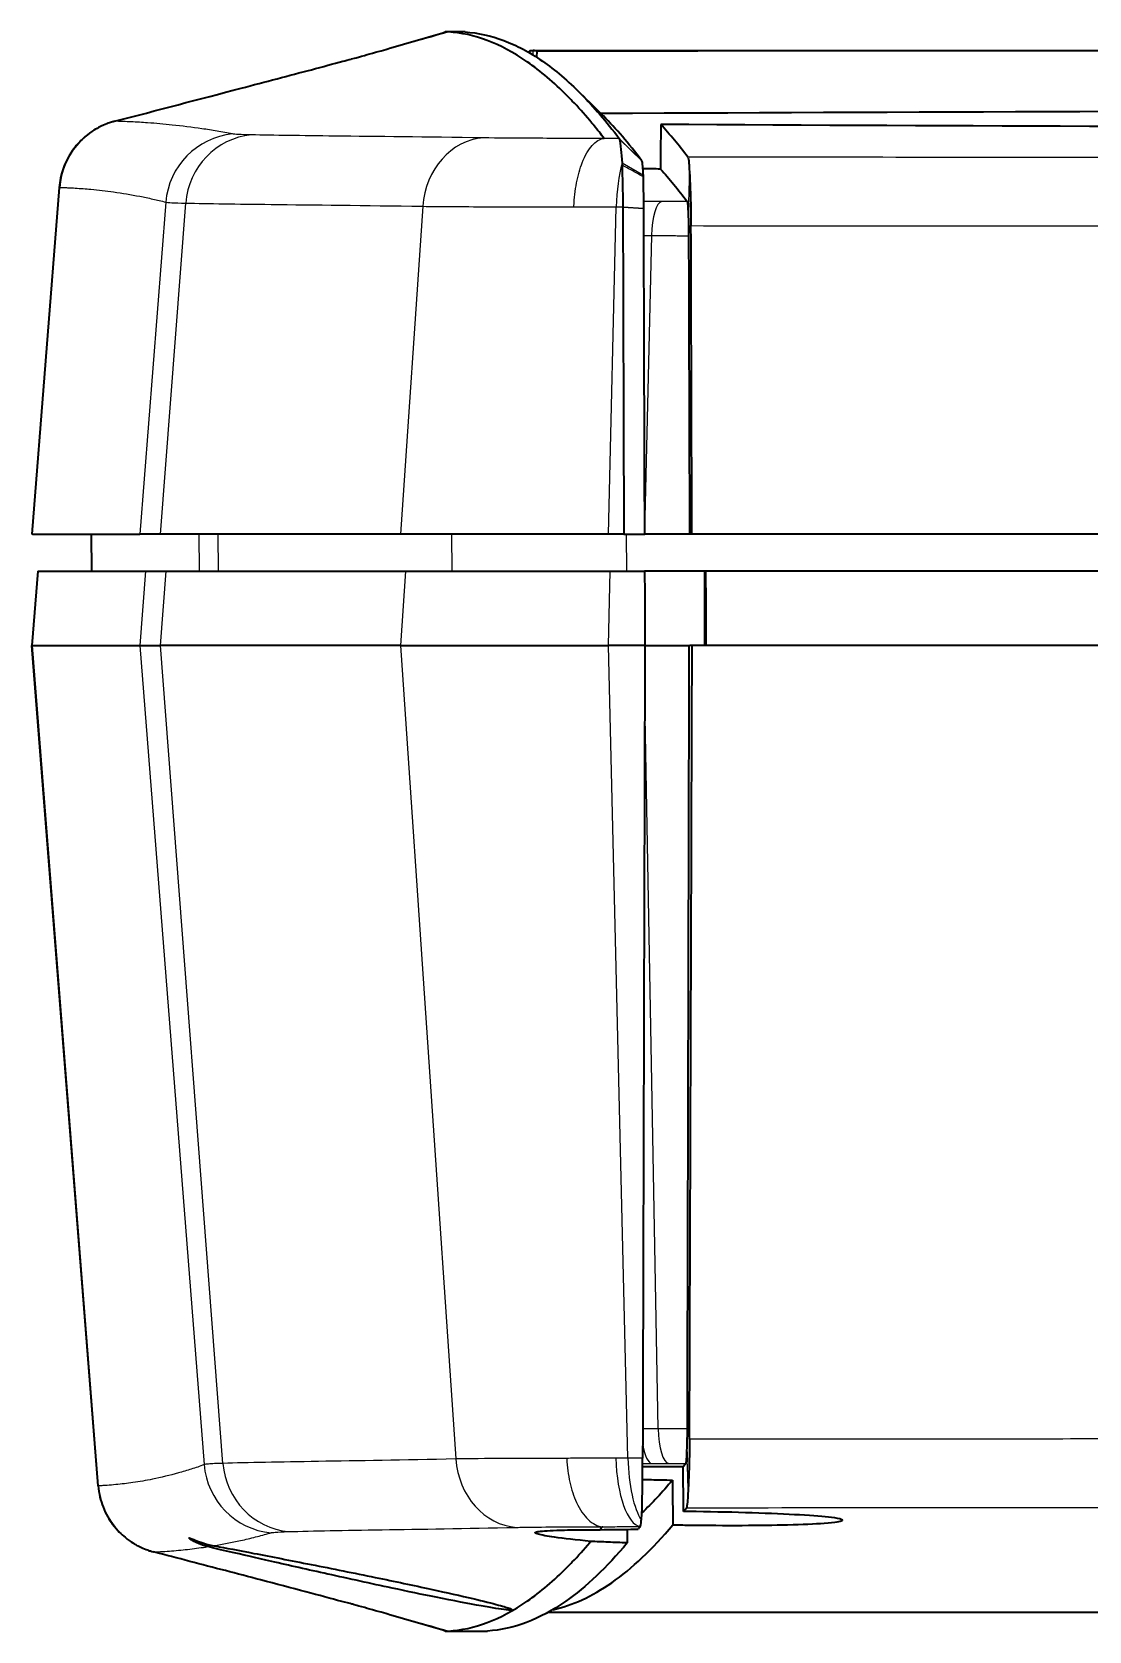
# Model space of a CAD drawing. Header units: millimetres. Extents: x 0 to 1594, y 0 to 281.
# Drawn here: x 509.91 to 524.12, y 82.74 to 104.24 of the extents above; entities that cross this region are included whole.
import ezdxf

# ---------------------------------------------------------------- set-up
doc = ezdxf.new("R2010")
doc.units = ezdxf.units.MM
doc.layers.add('Visible (ISO)', color=7, linetype='Continuous', lineweight=35)
doc.layers.add('Visible Narrow (ISO)', color=7, linetype='Continuous', lineweight=25)

msp = doc.modelspace()

# ---------------------------------------------------------------- linework, layer by layer
at = {"layer": 'Visible (ISO)'}
for p, q in [((515.5045, 104.2362), (515.4663, 104.2362)), ((515.733, 104.2362), (515.5045, 104.2362)), ((516.6057, 103.9862), (516.6503, 103.9862)), ((516.6503, 103.9862), (520.5589, 103.9862)), ((516.6996, 103.893), (516.7003, 103.9824)), ((520.5589, 103.9862), (542.2223, 103.9862)), ((510.2793, 102.1458), (509.9126, 97.4862)), ((509.9181, 97.4862), (509.9126, 97.4862)), ((509.9181, 97.4862), (511.3597, 97.4862)), ((510.7169, 96.9862), (510.7126, 97.4862)), ((511.6384, 97.4862), (511.3597, 97.4862)), ((514.865, 97.4862), (511.6384, 97.4862)), ((517.6594, 97.4862), (514.865, 97.4862)), ((517.8668, 97.4862), (517.6594, 97.4862)), ((517.8668, 97.4862), (518.148, 97.4862)), ((518.7494, 97.4862), (518.148, 97.4862)), ((518.7817, 97.4862), (518.7494, 97.4862)), ((543.9995, 97.4862), (518.7817, 97.4862)), ((509.9913, 96.9862), (509.9126, 95.9862)), ((509.9913, 96.9862), (509.9968, 96.9862)), ((509.9968, 96.9862), (511.4384, 96.9862)), ((511.4384, 96.9862), (511.7149, 96.9862)), ((511.7149, 96.9862), (514.933, 96.9862)), ((514.933, 96.9862), (517.6834, 96.9862)), ((517.6834, 96.9862), (518.1462, 96.9862)), ((518.9486, 96.9862), (518.1462, 96.9862)), ((518.9702, 96.9862), (518.9486, 96.9862)), ((525.7753, 96.9862), (518.9702, 96.9862)), ((509.9126, 95.9862), (509.9181, 95.9862)), ((510.8016, 84.6899), (509.9126, 95.9862)), ((509.9181, 95.9862), (511.3597, 95.9862)), ((511.3597, 95.9862), (511.6384, 95.9862)), ((514.865, 95.9862), (511.6384, 95.9862)), ((514.865, 95.9862), (517.6594, 95.9862)), ((518.1492, 95.9862), (517.6594, 95.9862)), ((518.1492, 95.9862), (518.7524, 95.9862)), ((518.7847, 95.9862), (518.7524, 95.9862)), ((527.3133, 95.9862), (518.7847, 95.9862)), ((545.934, 82.9862), (516.8472, 82.9862)), ((515.4663, 82.7362), (515.5045, 82.7362)), ((515.5045, 82.7362), (516.0345, 82.7362))]:
    msp.add_line(p, q, dxfattribs=at)
msp.add_ellipse((531.3906, 102.1565), major_axis=(-52.9808, 0), ratio=0.019201, start_param=4.4482851, end_param=4.9764928, dxfattribs=at)
for points in [[(514.7187, 104.0165), (514.9679, 104.0898), (515.2171, 104.163), (515.4663, 104.2362)], [(515.5045, 104.2362), (515.5047, 104.2362), (515.5048, 104.2362), (515.5049, 104.2362)], [(514.4529, 103.9414), (514.5035, 103.9556), (514.5542, 103.9698), (514.6049, 103.984)], [(514.6049, 103.984), (514.6503, 103.9967), (514.6872, 104.0073), (514.7187, 104.0165)], [(516.6057, 103.9862), (516.599, 103.9797), (516.5923, 103.972), (516.5855, 103.9631)], [(516.7003, 103.9824), (516.6836, 103.9839), (516.667, 103.9852), (516.6503, 103.9862)], [(516.7003, 103.9824), (517.9741, 103.9842), (519.2612, 103.9853), (520.5589, 103.9862)], [(517.2457, 103.4475), (517.348, 103.347), (517.4503, 103.2466), (517.5525, 103.1461)], [(518.7284, 102.5524), (518.6069, 102.7127), (518.4854, 102.8597), (518.3638, 102.9932)], [(517.8421, 102.472), (517.8427, 102.4644), (517.8432, 102.4567), (517.8437, 102.449)], [(518.3576, 102.3936), (518.2796, 102.3941), (518.2018, 102.3946), (518.124, 102.3951)], [(518.3576, 102.3936), (518.478, 102.2614), (518.5983, 102.1161), (518.7186, 101.9576)], [(518.7357, 101.935), (518.7342, 101.8834), (518.7326, 101.8318), (518.7311, 101.7802)], [(518.7105, 85.1689), (518.7121, 85.1161), (518.7137, 85.0633), (518.7153, 85.0105)], [(518.6979, 84.9876), (518.6865, 84.9728), (518.6751, 84.9581), (518.6638, 84.9435)], [(518.5202, 84.7654), (518.3833, 84.6014), (518.2463, 84.4546), (518.1093, 84.3247)], [(518.5202, 84.7654), (518.5219, 84.565), (518.5236, 84.3647), (518.5252, 84.1644)], [(518.1019, 84.228), (518.1053, 84.2633), (518.1086, 84.3087), (518.1117, 84.3635)], [(518.6693, 84.3429), (518.6823, 84.3597), (518.6953, 84.3765), (518.7083, 84.3936)], [(517.5484, 84.0981), (517.5587, 84.111), (517.569, 84.1241), (517.5793, 84.1373)], [(517.9131, 84.1033), (517.9125, 84.0424), (517.912, 83.9815), (517.9115, 83.9209)], [(518.0871, 84.1414), (518.0776, 84.1289), (518.068, 84.1165), (518.0585, 84.1042)], [(514.6049, 82.9884), (514.5542, 83.0026), (514.5035, 83.0168), (514.4529, 83.031)], [(514.7187, 82.9558), (514.6872, 82.9651), (514.6503, 82.9757), (514.6049, 82.9884)], [(515.4663, 82.7362), (515.2171, 82.8094), (514.9679, 82.8826), (514.7187, 82.9558)], [(515.5049, 82.7362), (515.5048, 82.7362), (515.5047, 82.7362), (515.5045, 82.7362)]]:
    msp.add_open_spline(points, degree=3, dxfattribs=at)
for points, knots in [([(517.6017, 102.8062), (517.5571, 102.864), (517.5123, 102.9198), (517.4481, 102.9981), (517.4285, 103.0217), (517.3301, 103.1387), (517.2524, 103.2263), (517.1518, 103.3316), (517.1292, 103.3547), (516.9265, 103.558), (516.7469, 103.7103), (516.2004, 104.0887), (515.8581, 104.2154), (515.5049, 104.2362)], [0.1156934, 0.1156934, 0.1156934, 0.1156934, 0.4719989, 0.4719989, 0.629162, 0.629162, 1.261938, 1.261938, 1.4447717, 1.4447717, 2.9147942, 2.9147942, 5.9313922, 5.9313922, 5.9313922, 5.9313922]), ([(515.733, 104.2362), (515.9061, 104.2257), (516.0792, 104.1878), (516.4254, 104.0573), (516.5985, 103.9647), (516.7715, 103.8447), (516.9443, 103.725), (517.117, 103.5779), (517.4609, 103.2309), (517.6321, 103.0313), (517.8033, 102.805)], [-5.6883066, -5.6883066, -5.6883066, -5.6883066, -4.2834664, -4.2834664, -2.8786262, -2.8786262, -2.8786262, -1.4762002, -1.4762002, -0.085629, -0.085629, -0.085629, -0.085629]), ([(511.0234, 103.0349), (511.5903, 103.1832), (512.1627, 103.333), (513.0473, 103.5656), (513.3743, 103.6518), (513.8188, 103.7698), (513.9626, 103.8082), (514.1274, 103.8524), (514.1645, 103.8624), (514.2016, 103.8724), (514.2033, 103.8729), (514.206, 103.8736), (514.207, 103.8739), (514.2753, 103.8923), (514.2702, 103.891), (514.3558, 103.9143), (514.4068, 103.9285), (514.4529, 103.9414)], [0, 0, 0, 0, 0.17585656, 0.17585656, 0.27791543, 0.27791543, 0.33088898, 0.33088898, 0.34709302, 0.34709302, 0.34785193, 0.34785193, 0.34833507, 0.34833507, 0.37925979, 0.37925979, 0.44112083, 0.44112083, 0.44112083, 0.44112083]), ([(511.0234, 103.0349), (511.0123, 103.032), (510.9992, 103.0284), (510.966, 103.0182), (510.946, 103.0117), (510.8916, 102.9909), (510.8577, 102.9774), (510.7567, 102.9237), (510.6886, 102.889), (510.5469, 102.7536), (510.5034, 102.7069), (510.3967, 102.555), (510.3301, 102.4308), (510.2886, 102.2296), (510.2826, 102.1883), (510.2793, 102.1458)], [-0.135199883, -0.135199883, -0.135199883, -0.135199883, -0.134049346, -0.134049346, -0.132898809, -0.132898809, -0.131748272, -0.131748272, -0.1305977349, -0.1305977349, -0.1301685611, -0.1301685611, -0.1295887879, -0.1295887879, -0.1294471979, -0.1294471979, -0.1294471979, -0.1294471979]), ([(518.1052, 102.5104), (517.934, 102.736), (517.7629, 102.935), (517.5786, 103.1203), (517.5656, 103.1333), (517.5525, 103.1461)], [0.085629, 0.085629, 0.085629, 0.085629, 1.4762002, 1.4762002, 1.5822803, 1.5822803, 1.5822803, 1.5822803]), ([(518.3638, 102.9932), (518.3628, 102.8932), (518.3617, 102.7934), (518.3597, 102.5937), (518.3587, 102.4937), (518.3576, 102.3936)], [-0.060067346, -0.060067346, -0.060067346, -0.060067346, -0.030039325, -0.030039325, 0, 0, 0, 0]), ([(544.4174, 102.9932), (542.2777, 102.9798), (540.0559, 102.9704), (535.5189, 102.9583), (533.2154, 102.9556), (526.605, 102.9568), (522.3502, 102.9682), (518.3638, 102.9932)], [-2.6921121, -2.6921121, -2.6921121, -2.6921121, -1.9989849, -1.9989849, -1.3070956, -1.3070956, -0.0156897, -0.0156897, -0.0156897, -0.0156897]), ([(517.8033, 102.805), (517.804, 102.804), (517.8048, 102.8025), (517.8063, 102.7987), (517.807, 102.7962), (517.8078, 102.7933)], [-0.085628992, -0.085628992, -0.085628992, -0.085628992, -0.079701646, -0.079701646, -0.073774299, -0.073774299, -0.073774299, -0.073774299]), ([(517.8078, 102.7933), (517.8137, 102.7718), (517.8205, 102.7239), (517.8324, 102.6036), (517.8374, 102.542), (517.8421, 102.472)], [-0.075238386, -0.075238386, -0.075238386, -0.075238386, -0.031515365, -0.031515365, -0.000126972, -0.000126972, -0.000126972, -0.000126972]), ([(517.8413, 102.4485), (517.8423, 102.4225), (517.8432, 102.3954), (517.8456, 102.3248), (517.8469, 102.2799), (517.8481, 102.2333), (517.8495, 102.177), (517.8507, 102.1183), (517.8525, 102.0014), (517.8531, 101.9431), (517.8535, 101.884)], [-0.069823221, -0.069823221, -0.069823221, -0.069823221, -0.058586767, -0.058586767, -0.041416822, -0.041416822, -0.041416822, -0.020708411, -0.020708411, -0.000954175, -0.000954175, -0.000954175, -0.000954175]), ([(518.1095, 102.5046), (518.1088, 102.5056), (518.1081, 102.5065), (518.1066, 102.5085), (518.1059, 102.5094), (518.1052, 102.5104)], [0.073774299, 0.073774299, 0.073774299, 0.073774299, 0.079701646, 0.079701646, 0.085628992, 0.085628992, 0.085628992, 0.085628992]), ([(518.1294, 102.3043), (518.1269, 102.3539), (518.1242, 102.3959), (518.1176, 102.4732), (518.1135, 102.4994), (518.1095, 102.5046)], [0.000126972, 0.000126972, 0.000126972, 0.000126972, 0.031515365, 0.031515365, 0.075238386, 0.075238386, 0.075238386, 0.075238386]), ([(518.7284, 102.5524), (518.733, 102.5464), (518.7373, 102.5202), (518.7437, 102.4437), (518.7461, 102.4044), (518.7482, 102.3571)], [0, 0, 0, 0, 0.036855551, 0.036855551, 0.061609464, 0.061609464, 0.061609464, 0.061609464]), ([(518.7482, 102.3571), (518.7487, 102.3504), (518.7492, 102.3436), (518.7551, 102.2554), (518.7596, 102.1539), (518.7647, 101.9751), (518.7661, 101.9094), (518.7682, 101.7731), (518.7688, 101.703), (518.769, 101.632)], [0.039646009, 0.039646009, 0.039646009, 0.039646009, 0.043144553, 0.043144553, 0.083840994, 0.083840994, 0.105415164, 0.105415164, 0.126843213, 0.126843213, 0.126843213, 0.126843213]), ([(518.1302, 102.2868), (518.1302, 102.2869), (518.1302, 102.287), (518.1302, 102.287), (518.1299, 102.2929), (518.1296, 102.2986), (518.1294, 102.3043)], [-0.0034935996, -0.0034935996, -0.0034935996, -0.0034935996, -0.0034592119, -0.0034592119, -0.0034592119, 0.0001267819, 0.0001267819, 0.0001267819, 0.0001267819]), ([(518.1345, 101.8654), (518.1343, 101.9102), (518.1341, 101.9544), (518.1335, 102.0426), (518.1331, 102.0867), (518.1326, 102.1284), (518.1322, 102.1631), (518.1317, 102.1961), (518.1309, 102.2478), (518.1306, 102.2676), (518.1302, 102.2864)], [0.000954175, 0.000954175, 0.000954175, 0.000954175, 0.020708411, 0.020708411, 0.041416822, 0.041416822, 0.041416822, 0.058586767, 0.058586767, 0.070008116, 0.070008116, 0.070008116, 0.070008116]), ([(518.7186, 101.9576), (518.7212, 101.9541), (518.7238, 101.9365), (518.728, 101.8757), (518.7298, 101.8339), (518.7311, 101.7814), (518.7311, 101.7808), (518.7311, 101.7802)], [0, 0, 0, 0, 0.021745792, 0.021745792, 0.042665061, 0.042665061, 0.042922918, 0.042922918, 0.042922918, 0.042922918]), ([(517.8535, 101.884), (517.8535, 101.8826), (517.8535, 101.8812), (517.8535, 101.8783), (517.8535, 101.8769), (517.8535, 101.8755)], [-0.00095417505, -0.00095417505, -0.00095417505, -0.00095417505, -0.00047708752, -0.00047708752, 0, 0, 0, 0]), ([(517.8535, 101.8755), (517.8545, 101.5335), (517.8556, 101.1915), (517.8578, 100.4586), (517.859, 100.0677), (517.8602, 99.6768), (517.8613, 99.3103), (517.8624, 98.9438), (517.8646, 98.2136), (517.8657, 97.8499), (517.8668, 97.4862)], [0.23232449, 0.23232449, 0.23232449, 0.23232449, 0.33514484, 0.33514484, 0.45263594, 0.45263594, 0.45263594, 0.56279167, 0.56279167, 0.67211988, 0.67211988, 0.67211988, 0.67211988]), ([(518.1345, 101.8588), (518.1345, 101.8599), (518.1345, 101.861), (518.1345, 101.8632), (518.1345, 101.8643), (518.1345, 101.8654)], [0, 0, 0, 0, 0.00047708752, 0.00047708752, 0.00095417505, 0.00095417505, 0.00095417505, 0.00095417505]), ([(518.148, 97.4862), (518.1469, 97.8444), (518.1458, 98.2025), (518.1435, 98.9272), (518.1424, 99.2937), (518.1413, 99.6602), (518.1401, 100.0511), (518.1389, 100.442), (518.1366, 101.1749), (518.1356, 101.5169), (518.1345, 101.8588)], [-0.67045117, -0.67045117, -0.67045117, -0.67045117, -0.56279167, -0.56279167, -0.45263594, -0.45263594, -0.45263594, -0.33514484, -0.33514484, -0.23232449, -0.23232449, -0.23232449, -0.23232449]), ([(518.7311, 101.7802), (518.7329, 101.7409), (518.7343, 101.6965), (518.7363, 101.6004), (518.7369, 101.5495), (518.737, 101.4974)], [0.043120776, 0.043120776, 0.043120776, 0.043120776, 0.058930793, 0.058930793, 0.074643107, 0.074643107, 0.074643107, 0.074643107]), ([(518.737, 101.4974), (518.7376, 101.3071), (518.7382, 101.1168), (518.7423, 99.7797), (518.7458, 98.6329), (518.7494, 97.4862)], [0.26440529, 0.26440529, 0.26440529, 0.26440529, 0.32169913, 0.32169913, 0.66690524, 0.66690524, 0.66690524, 0.66690524]), ([(518.7817, 97.4862), (518.7787, 98.4909), (518.7756, 99.4957), (518.7713, 100.8776), (518.7702, 101.2548), (518.769, 101.632)], [0, 0, 0, 0, 0.30245462, 0.30245462, 0.41599842, 0.41599842, 0.41599842, 0.41599842]), ([(518.1462, 96.9862), (518.1467, 96.8197), (518.1472, 96.6531), (518.1482, 96.3198), (518.1487, 96.153), (518.1492, 95.9862)], [0, 0, 0, 0, 0.05013125, 0.05013125, 0.10034545, 0.10034545, 0.10034545, 0.10034545]), ([(518.9733, 95.9862), (518.9728, 96.1527), (518.9722, 96.3195), (518.9712, 96.6534), (518.9707, 96.8199), (518.9702, 96.9862)], [0.00100506, 0.00100506, 0.00100506, 0.00100506, 0.05113157, 0.05113157, 0.10117532, 0.10117532, 0.10117532, 0.10117532]), ([(518.1492, 95.9862), (518.1475, 95.3486), (518.1458, 94.7108), (518.1391, 92.2601), (518.1341, 90.447), (518.1259, 87.4426), (518.1227, 86.2523), (518.1194, 85.0621)], [1.6469177, 1.6469177, 1.6469177, 1.6469177, 1.8386273, 1.8386273, 2.3835181, 2.3835181, 2.7416476, 2.7416476, 2.7416476, 2.7416476]), ([(518.7416, 95.9862), (518.7356, 93.4727), (518.7296, 90.959), (518.7212, 87.4493), (518.7188, 86.4529), (518.7164, 85.4566)], [0, 0, 0, 0, 0.755611, 0.755611, 1.0551185, 1.0551185, 1.0551185, 1.0551185]), ([(518.7492, 85.3141), (518.7534, 86.5714), (518.7576, 87.8286), (518.7694, 91.3858), (518.7771, 93.6861), (518.7847, 95.9862)], [0.3083428, 0.3083428, 0.3083428, 0.3083428, 0.6867872, 0.6867872, 1.3791764, 1.3791764, 1.3791764, 1.3791764]), ([(518.7164, 85.4566), (518.7163, 85.3952), (518.7155, 85.3353), (518.7132, 85.2397), (518.712, 85.2024), (518.7105, 85.1689)], [0, 0, 0, 0, 0.018464086, 0.018464086, 0.031865727, 0.031865727, 0.031865727, 0.031865727]), ([(518.7105, 85.1689), (518.7102, 85.1543), (518.7098, 85.1404), (518.708, 85.0852), (518.7063, 85.0518), (518.7024, 85.0043), (518.7002, 84.9906), (518.6979, 84.9876)], [0.031813354, 0.031813354, 0.031813354, 0.031813354, 0.037639194, 0.037639194, 0.056318286, 0.056318286, 0.075195165, 0.075195165, 0.075195165, 0.075195165]), ([(518.7492, 85.3141), (518.7488, 85.1911), (518.7472, 85.0716), (518.7416, 84.847), (518.7376, 84.7453), (518.7313, 84.6349), (518.7297, 84.6109), (518.7281, 84.5886)], [0, 0, 0, 0, 0.037039611, 0.037039611, 0.07549989, 0.07549989, 0.087190181, 0.087190181, 0.087190181, 0.087190181]), ([(518.1117, 84.3635), (518.1123, 84.3904), (518.113, 84.4195), (518.1151, 84.5325), (518.1164, 84.6274), (518.1185, 84.836), (518.1191, 84.9476), (518.1194, 85.0621)], [0.028994499, 0.028994499, 0.028994499, 0.028994499, 0.042316805, 0.042316805, 0.077079572, 0.077079572, 0.111627703, 0.111627703, 0.111627703, 0.111627703]), ([(518.6638, 84.9435), (518.6293, 84.9438), (518.5948, 84.9441), (518.4089, 84.9453), (518.2608, 84.9455), (518.119, 84.9448)], [-0.253472636, -0.253472636, -0.253472636, -0.253472636, -0.243054475, -0.243054475, -0.197119489, -0.197119489, -0.197119489, -0.197119489]), ([(518.6693, 84.3429), (518.6681, 84.474), (518.6669, 84.605), (518.665, 84.8052), (518.6644, 84.8743), (518.6638, 84.9435)], [-0.060058612, -0.060058612, -0.060058612, -0.060058612, -0.020742861, -0.020742861, 0, 0, 0, 0]), ([(518.1178, 84.7753), (518.1983, 84.7729), (518.281, 84.7707), (518.4166, 84.7675), (518.4682, 84.7664), (518.5202, 84.7654)], [-0.962501957, -0.962501957, -0.962501957, -0.962501957, -0.936406098, -0.936406098, -0.920553291, -0.920553291, -0.920553291, -0.920553291]), ([(510.8016, 84.6899), (510.81, 84.5836), (510.8352, 84.4861), (510.9057, 84.3056), (510.9528, 84.2298), (511.0601, 84.0857), (511.1168, 84.0343), (511.2451, 83.9287), (511.2985, 83.9011), (511.3895, 83.8541), (511.4213, 83.8418), (511.4719, 83.8228), (511.4902, 83.8169), (511.5202, 83.8077), (511.5318, 83.8045), (511.543, 83.8015), (511.5443, 83.8012), (511.5455, 83.8009)], [-0.0270291947, -0.0270291947, -0.0270291947, -0.0270291947, -0.0267113475, -0.0267113475, -0.0263221994, -0.0263221994, -0.0257542702, -0.0257542702, -0.024747847, -0.024747847, -0.023525552, -0.023525552, -0.0223032569, -0.0223032569, -0.0210809618, -0.0210809618, -0.0209177193, -0.0209177193, -0.0209177193, -0.0209177193]), ([(518.7281, 84.5886), (518.726, 84.5417), (518.7237, 84.5026), (518.7172, 84.4259), (518.7129, 84.3995), (518.7083, 84.3936)], [0.01200207, 0.01200207, 0.01200207, 0.01200207, 0.036568006, 0.036568006, 0.073624139, 0.073624139, 0.073624139, 0.073624139]), ([(518.5252, 84.1644), (518.5964, 84.163), (518.6683, 84.1618), (518.9841, 84.1574), (519.2278, 84.1561), (519.68, 84.1578), (519.886, 84.1606), (520.267, 84.1702), (520.4333, 84.1772), (520.6338, 84.1914), (520.6935, 84.1974), (520.768, 84.209), (520.7893, 84.2144), (520.8082, 84.2257), (520.8049, 84.2317), (520.7673, 84.2458), (520.7228, 84.2541), (520.558, 84.2743), (520.4129, 84.286), (520.047, 84.3073), (519.8299, 84.3167), (519.353, 84.3319), (519.098, 84.3376), (518.7833, 84.3418), (518.7261, 84.3424), (518.6693, 84.3429)], [-0.79225009, -0.79225009, -0.79225009, -0.79225009, -0.77053561, -0.77053561, -0.69738567, -0.69738567, -0.627599, -0.627599, -0.55095705, -0.55095705, -0.50358558, -0.50358558, -0.46582888, -0.46582888, -0.42690438, -0.42690438, -0.37454813, -0.37454813, -0.29670862, -0.29670862, -0.21908472, -0.21908472, -0.14182711, -0.14182711, -0.12464847, -0.12464847, -0.12464847, -0.12464847]), ([(517.421, 83.9418), (517.2246, 83.9614), (517.0604, 83.9804), (516.8351, 84.012), (516.762, 84.025), (516.6938, 84.0434), (516.6794, 84.0497), (516.6745, 84.0591), (516.6771, 84.0624), (516.6867, 84.0666), (516.6895, 84.0676), (516.6948, 84.0691), (516.697, 84.0697), (516.7017, 84.0708), (516.7041, 84.0714), (516.71, 84.0726), (516.7135, 84.0732), (516.7255, 84.0752), (516.7349, 84.0765), (516.8106, 84.0854), (516.9205, 84.0906), (517.1737, 84.0959), (517.2958, 84.0972), (517.4706, 84.0979), (517.509, 84.098), (517.5484, 84.0981)], [-0.38953395, -0.38953395, -0.38953395, -0.38953395, -0.31120587, -0.31120587, -0.24713035, -0.24713035, -0.20868363, -0.20868363, -0.1842162, -0.1842162, -0.17640437, -0.17640437, -0.17146016, -0.17146016, -0.16688159, -0.16688159, -0.16098215, -0.16098215, -0.14841276, -0.14841276, -0.07056253, -0.07056253, -0.01629908, -0.01629908, -0.00155516, -0.00155516, -0.00155516, -0.00155516]), ([(516.9103, 83.0224), (517.1749, 83.0801), (517.4394, 83.2014), (517.9778, 83.5776), (518.2516, 83.837), (518.5252, 84.1644)], [-5.0269095, -5.0269095, -5.0269095, -5.0269095, -2.8797642, -2.8797642, -0.6567694, -0.6567694, -0.6567694, -0.6567694]), ([(517.5484, 84.0981), (517.6947, 84.1011), (517.8542, 84.1031), (518.0349, 84.1041), (518.0467, 84.1041), (518.0585, 84.1042)], [-0.058824872, -0.058824872, -0.058824872, -0.058824872, -0.004085819, -0.004085819, -0.000284057, -0.000284057, -0.000284057, -0.000284057]), ([(517.5776, 84.1377), (517.578, 84.1377), (517.5783, 84.1376), (517.5792, 84.1375), (517.5794, 84.1374), (517.5793, 84.1373)], [0.3492862788, 0.3492862788, 0.3492862788, 0.3492862788, 0.3504901333, 0.3504901333, 0.3535540341, 0.3535540341, 0.3535540341, 0.3535540341]), ([(518.0871, 84.1414), (518.0918, 84.1475), (518.0966, 84.174), (518.1015, 84.2233), (518.1017, 84.2256), (518.1019, 84.228)], [0, 0, 0, 0, 0.03784055, 0.03784055, 0.039686412, 0.039686412, 0.039686412, 0.039686412]), ([(512.2766, 83.8705), (512.2561, 83.8754), (512.2368, 83.8809), (512.116, 83.9192), (512.0464, 83.9637), (512.0265, 83.9829), (512.0251, 83.9848), (512.0252, 83.9862), (512.0253, 83.9865), (512.0258, 83.9868), (512.026, 83.9869), (512.0265, 83.987), (512.0268, 83.9871), (512.0275, 83.9871), (512.028, 83.987), (512.0296, 83.9869), (512.031, 83.9866), (512.0363, 83.9852), (512.0415, 83.9834), (512.0613, 83.9758), (512.0803, 83.9678), (512.1608, 83.9354), (512.2452, 83.9036), (512.3554, 83.8832)], [0, 0, 0, 0, 0.01323754, 0.01323754, 0.08846505, 0.08846505, 0.10053075, 0.10053075, 0.10428678, 0.10428678, 0.10655799, 0.10655799, 0.10859636, 0.10859636, 0.11118283, 0.11118283, 0.11640616, 0.11640616, 0.1285621, 0.1285621, 0.15318172, 0.15318172, 0.2095159, 0.2095159, 0.2095159, 0.2095159]), ([(515.9494, 83.0739), (515.7852, 83.1031), (515.5798, 83.1427), (515.1607, 83.2275), (514.9605, 83.2692), (514.4698, 83.3737), (514.1764, 83.4378), (513.6242, 83.5604), (513.3683, 83.618), (512.9219, 83.7197), (512.7303, 83.7638), (512.4548, 83.828), (512.3569, 83.8512), (512.2766, 83.8705)], [-1.38134637, -1.38134637, -1.38134637, -1.38134637, -1.29715886, -1.29715886, -1.23094713, -1.23094713, -1.14173378, -1.14173378, -1.05970893, -1.05970893, -0.98529989, -0.98529989, -0.93334558, -0.93334558, -0.93334558, -0.93334558]), ([(512.3554, 83.8832), (512.3611, 83.8821), (512.367, 83.881), (512.5132, 83.8538), (512.6906, 83.8201), (513.1266, 83.7361), (513.3882, 83.6851), (513.9463, 83.5747), (514.2382, 83.5162), (514.7879, 83.4032), (515.0424, 83.3497), (515.4864, 83.2531), (515.6768, 83.2101), (515.9792, 83.1384), (516.0961, 83.109), (516.2569, 83.065), (516.3088, 83.049), (516.3505, 83.0324), (516.3588, 83.0283), (516.364, 83.0237), (516.3646, 83.0225), (516.3643, 83.0207), (516.3637, 83.0201), (516.3615, 83.019), (516.3599, 83.0185), (516.3546, 83.0177), (516.3504, 83.0174), (516.3317, 83.0173), (516.3114, 83.0187), (516.2147, 83.0292), (516.101, 83.0469), (515.9494, 83.0739)], [-0.70555524, -0.70555524, -0.70555524, -0.70555524, -0.7022825, -0.7022825, -0.62440453, -0.62440453, -0.53713544, -0.53713544, -0.44870379, -0.44870379, -0.36699554, -0.36699554, -0.29248674, -0.29248674, -0.2265166, -0.2265166, -0.17113165, -0.17113165, -0.14645323, -0.14645323, -0.1357353, -0.1357353, -0.12793501, -0.12793501, -0.11986928, -0.11986928, -0.1078512, -0.1078512, -0.0777574, -0.0777574, 0, 0, 0, 0]), ([(515.5049, 82.7362), (515.8581, 82.757), (516.2004, 82.8837), (516.7469, 83.262), (516.9265, 83.4144), (517.1292, 83.6177), (517.1518, 83.6408), (517.2524, 83.7461), (517.3301, 83.8337), (517.413, 83.9322), (517.417, 83.937), (517.421, 83.9418)], [0.0572676, 0.0572676, 0.0572676, 0.0572676, 2.8114963, 2.8114963, 4.1536633, 4.1536633, 4.320595, 4.320595, 4.8983352, 4.8983352, 4.9277731, 4.9277731, 4.9277731, 4.9277731]), ([(517.9115, 83.9209), (517.6365, 83.5904), (517.3615, 83.3288), (516.7358, 82.8908), (516.3852, 82.7575), (516.0345, 82.7362)], [-5.13567, -5.13567, -5.13567, -5.13567, -2.9023779, -2.9023779, -0.0567149, -0.0567149, -0.0567149, -0.0567149]), ([(517.9115, 83.9209), (517.8239, 83.9239), (517.7391, 83.9271), (517.5749, 83.9341), (517.4958, 83.9378), (517.421, 83.9418)], [-0.06195571, -0.06195571, -0.06195571, -0.06195571, -0.032840642, -0.032840642, -0.003097641, -0.003097641, -0.003097641, -0.003097641]), ([(514.4529, 83.031), (514.4091, 83.0433), (514.3608, 83.0567), (514.287, 83.0768), (514.2661, 83.0825), (514.2363, 83.0906), (514.2281, 83.0928), (514.2165, 83.0959), (514.2134, 83.0968), (514.2099, 83.0977), (514.2096, 83.0978), (514.1892, 83.1033), (514.122, 83.1214), (513.9319, 83.1724), (513.7668, 83.2164), (513.3995, 83.3138), (513.1927, 83.3684), (512.6723, 83.5055), (512.3523, 83.5895), (511.8709, 83.7157), (511.7082, 83.7583), (511.5455, 83.8009)], [0, 0, 0, 0, 0.05881598, 0.05881598, 0.08086631, 0.08086631, 0.08913474, 0.08913474, 0.09223538, 0.09223538, 0.09254172, 0.09254172, 0.11216924, 0.11216924, 0.17163686, 0.17163686, 0.23795471, 0.23795471, 0.33703804, 0.33703804, 0.3874904, 0.3874904, 0.3874904, 0.3874904])]:
    msp.add_open_spline(points, degree=3, knots=knots, dxfattribs=at)
msp.add_rational_spline([(518.9486, 96.9862), (518.9502, 96.4867), (518.9517, 95.9862)], [2.38778787099, 2.38617960925, 2.38457034659], degree=2, dxfattribs=at)
at = {"layer": 'Visible Narrow (ISO)'}
for p, q in [((516.6057, 103.9862), (516.6054, 103.9515)), ((516.6498, 103.9246), (516.6503, 103.9862)), ((517.8033, 102.805), (518.1052, 102.5104)), ((518.1095, 102.5046), (517.8078, 102.7933)), ((518.1294, 102.3043), (517.8421, 102.472)), ((509.9181, 97.4862), (510.2847, 102.1465)), ((511.7107, 101.9481), (511.3597, 97.4862)), ((511.6384, 97.4862), (511.9786, 101.9348)), ((515.1646, 101.8922), (514.865, 97.4862)), ((517.6594, 97.4862), (517.765, 101.8841)), ((517.8535, 101.884), (518.1345, 101.8654)), ((518.1345, 101.8588), (517.8535, 101.8755)), ((518.2363, 101.4978), (518.1473, 97.7075)), ((510.722, 96.9862), (510.7177, 97.4862)), ((512.1637, 96.9862), (512.1593, 97.4862)), ((512.4199, 96.9862), (512.4157, 97.4862)), ((515.5599, 96.9862), (515.5562, 97.4862)), ((517.9048, 96.9862), (517.9035, 97.4862)), ((509.9181, 95.9862), (509.9968, 96.9862)), ((511.4384, 96.9862), (511.3597, 95.9862)), ((511.6384, 95.9862), (511.7149, 96.9862)), ((514.933, 96.9862), (514.865, 95.9862)), ((517.6594, 95.9862), (517.6834, 96.9862)), ((510.8067, 84.6891), (509.9181, 95.9862)), ((511.3597, 95.9862), (512.226, 84.9731)), ((512.4792, 84.9905), (511.6384, 95.9862)), ((514.865, 95.9862), (515.6087, 85.0494)), ((517.9217, 85.0619), (517.6594, 95.9862)), ((518.3274, 85.4562), (518.1473, 95.2752))]:
    msp.add_line(p, q, dxfattribs=at)
for centre, major_axis, ratio, start_param, end_param in [((511.2811, 102.0681), (-0.1124, 0.9937), 0.9994277, 0.1434535, 1.3796701), ((512.7071, 101.8696), (0.3033, 0.9529), 0.9994182, 0.4076963, 1.8002509), ((512.9472, 101.8563), (0.0202, 0.9998), 0.9716559, 0.1108337, 1.5118979), ((516.0259, 101.8137), (0.0167, 0.9999), 0.8643278, 0.0738138, 1.5066511), ((518.0692, 101.8056), (0.0008, 1), 0.3051975, 0.8417372, 1.4925106), ((518.3851, 101.4586), (0.0004, 0.5), 0.2984497, 0.0516383, 1.4925067), ((518.4771, 85.4867), (0.0006, -0.5), 0.2999812, 4.7731305, 6.2320426), ((518.2523, 85.4864), (0.0006, -0.5), 0.3052033, 5.229001, 6.2319056), ((513.2224, 85.0516), (-0.4052, 0.9142), 0.99938, 1.2323491, 2.626314), ((513.4478, 85.069), (0.0286, -0.9996), 0.9716815, 4.7631796, 6.1642949), ((516.47, 85.1279), (0.0234, -0.9997), 0.8644325, 4.7706957, 6.2028396), ((518.1018, 85.1401), (0.0033, -1), 0.3448562, 4.7897957, 6.2310641), ((518.2259, 85.1404), (-0.0011, 1), 0.3052192, 1.6489886, 2.7194474), ((511.8031, 84.7676), (-0.1396, -0.9902), 0.9994211, 4.9309087, 6.167092)]:
    msp.add_ellipse(centre, major_axis=major_axis, ratio=ratio, start_param=start_param, end_param=end_param, dxfattribs=at)
for points in [[(514.6049, 103.984), (514.9049, 104.068), (515.2049, 104.1521), (515.5049, 104.2362)], [(511.0278, 103.0355), (511.0253, 103.0352), (511.0239, 103.035), (511.0234, 103.0349)], [(518.7482, 102.3571), (518.744, 102.2164), (518.7399, 102.0757), (518.7357, 101.935)], [(510.2793, 102.1458), (510.2793, 102.1459), (510.2811, 102.1462), (510.2847, 102.1465)], [(518.1356, 101.4979), (518.1692, 101.4979), (518.2027, 101.4978), (518.2363, 101.4978)], [(517.9217, 85.0619), (517.8669, 85.0619), (517.8123, 85.0618), (517.7582, 85.0616)], [(518.1194, 85.0621), (518.0535, 85.0621), (517.9876, 85.062), (517.9217, 85.0619)], [(518.7153, 85.0105), (518.7196, 84.8698), (518.7239, 84.7292), (518.7281, 84.5886)], [(510.8067, 84.6891), (510.8033, 84.6895), (510.8016, 84.6898), (510.8016, 84.6899)], [(513.355, 84.073), (513.357, 84.073), (513.3589, 84.0731), (513.3609, 84.0731)], [(516.424, 84.1298), (516.4522, 84.1304), (516.4817, 84.131), (516.5125, 84.1315)], [(517.5793, 84.1373), (517.5799, 84.1373), (517.5805, 84.1373), (517.5811, 84.1373)], [(513.1103, 84.0521), (513.1151, 84.0534), (513.12, 84.0548), (513.1248, 84.0565)], [(511.5455, 83.8009), (511.5461, 83.8007), (511.5475, 83.8005), (511.5498, 83.8002)], [(511.5498, 83.8002), (511.5533, 83.7997), (511.5568, 83.7996), (511.5601, 83.7998)], [(515.5049, 82.7362), (515.2049, 82.8203), (514.9049, 82.9043), (514.6049, 82.9884)]]:
    msp.add_open_spline(points, degree=3, dxfattribs=at)
for points, knots in [([(512.6079, 102.8646), (512.572, 102.8732), (512.5379, 102.8782), (512.4688, 102.8908), (512.4343, 102.8969), (512.3315, 102.9144), (512.2635, 102.9252), (512.0611, 102.955), (511.9286, 102.9716), (511.6862, 102.9971), (511.5758, 103.0068), (511.3922, 103.0199), (511.3181, 103.0243), (511.2082, 103.0296), (511.1718, 103.0311), (511.1174, 103.0331), (511.0993, 103.0338), (511.0632, 103.0349), (511.0449, 103.0372), (511.0278, 103.0355)], [-4.3273292, -4.3273292, -4.3273292, -4.3273292, -4.0600479, -4.0600479, -3.7926588, -3.7926588, -3.2576747, -3.2576747, -2.1870694, -2.1870694, -1.2659981, -1.2659981, -0.632999, -0.632999, -0.3164995, -0.3164995, -0.1582498, -0.1582498, 0, 0, 0, 0]), ([(512.8598, 102.8522), (512.7884, 102.8535), (512.731, 102.8552), (512.647, 102.8593), (512.6199, 102.8617), (512.6079, 102.8646)], [-0.17787946, -0.17787946, -0.17787946, -0.17787946, -0.08893973, -0.08893973, 0, 0, 0, 0]), ([(515.9788, 102.8119), (515.2033, 102.8241), (514.5379, 102.83), (513.5337, 102.8416), (513.1578, 102.8466), (512.8598, 102.8522)], [-0.82696638, -0.82696638, -0.82696638, -0.82696638, -0.37148818, -0.37148818, 0, 0, 0, 0]), ([(517.6009, 102.806), (517.2626, 102.8054), (516.9478, 102.8056), (516.3993, 102.8075), (516.1644, 102.809), (515.9788, 102.8119)], [-0.2200099, -0.2200099, -0.2200099, -0.2200099, -0.10901709, -0.10901709, 0, 0, 0, 0]), ([(517.1962, 101.886), (517.1963, 101.8882), (517.1964, 101.8904), (517.2007, 102.001), (517.2124, 102.1071), (517.25, 102.3064), (517.2756, 102.3984), (517.3447, 102.5754), (517.39, 102.6539), (517.4907, 102.7661), (517.5453, 102.7987), (517.6009, 102.806)], [-0.14402901, -0.14402901, -0.14402901, -0.14402901, -0.14336021, -0.14336021, -0.11074451, -0.11074451, -0.07812876, -0.07812876, -0.03906422, -0.03906422, 0, 0, 0, 0]), ([(517.6017, 102.8062), (517.6018, 102.8062), (517.6016, 102.8061), (517.6011, 102.806), (517.601, 102.806), (517.6009, 102.806)], [0, 0, 0, 0, 0.000394456, 0.000394456, 0.00047136817, 0.00047136817, 0.00047136817, 0.00047136817]), ([(517.8033, 102.805), (517.7653, 102.8051), (517.7275, 102.8053), (517.6604, 102.8058), (517.631, 102.806), (517.6017, 102.8062)], [-0.025261733, -0.025261733, -0.025261733, -0.025261733, -0.01297618, -0.01297618, -0.003276048, -0.003276048, -0.003276048, -0.003276048]), ([(518.1302, 102.2864), (518.1061, 102.3), (518.082, 102.3135), (518.0339, 102.3405), (518.0098, 102.3541), (517.9617, 102.3811), (517.9376, 102.3946), (517.8894, 102.4215), (517.8654, 102.435), (517.8413, 102.4485)], [0, 0, 0, 0, 0.25, 0.25, 0.5, 0.5, 0.75, 0.75, 1, 1, 1, 1]), ([(525.7105, 102.549), (525.2588, 102.5491), (524.8081, 102.5493), (522.4559, 102.5501), (520.5738, 102.5511), (518.7284, 102.5524)], [-0.71784722, -0.71784722, -0.71784722, -0.71784722, -0.58134514, -0.58134514, -0.00367717, -0.00367717, -0.00367717, -0.00367717]), ([(510.2847, 102.1465), (510.3024, 102.1485), (510.3198, 102.1459), (510.3548, 102.1445), (510.3723, 102.1437), (510.4249, 102.1413), (510.4599, 102.1393), (510.5648, 102.1328), (510.6346, 102.1273), (510.806, 102.1113), (510.9073, 102.0995), (511.1261, 102.069), (511.2434, 102.0495), (511.4191, 102.0153), (511.4775, 102.0031), (511.5651, 101.9835), (511.5942, 101.9768), (511.6525, 101.9629), (511.6817, 101.9573), (511.7107, 101.9481)], [0, 0, 0, 0, 0.1582498, 0.1582498, 0.3164995, 0.3164995, 0.632999, 0.632999, 1.2659981, 1.2659981, 2.1870694, 2.1870694, 3.2576747, 3.2576747, 3.7926588, 3.7926588, 4.0600479, 4.0600479, 4.3273292, 4.3273292, 4.3273292, 4.3273292]), ([(511.7107, 101.9481), (511.7215, 101.945), (511.7493, 101.9424), (511.8388, 101.938), (511.9004, 101.9362), (511.9786, 101.9348)], [0, 0, 0, 0, 0.08893973, 0.08893973, 0.17787946, 0.17787946, 0.17787946, 0.17787946]), ([(511.9786, 101.9348), (512.2814, 101.9289), (512.6652, 101.9235), (513.6921, 101.9111), (514.3745, 101.9049), (515.1646, 101.8922)], [0, 0, 0, 0, 0.37148818, 0.37148818, 0.82696638, 0.82696638, 0.82696638, 0.82696638]), ([(518.3778, 101.9579), (518.3333, 101.958), (518.2888, 101.958), (518.2076, 101.9581), (518.1708, 101.9581), (518.1341, 101.9581)], [0, 0, 0, 0, 0.013972283, 0.013972283, 0.0255425, 0.0255425, 0.0255425, 0.0255425]), ([(518.7186, 101.9576), (518.6905, 101.9577), (518.6625, 101.9577), (518.6059, 101.9577), (518.5774, 101.9578), (518.5488, 101.9578), (518.5203, 101.9578), (518.4918, 101.9578), (518.4348, 101.9579), (518.4063, 101.9579), (518.3778, 101.9579)], [0.000163122, 0.000163122, 0.000163122, 0.000163122, 0.008950578, 0.008950578, 0.017901155, 0.017901155, 0.017901155, 0.026851733, 0.026851733, 0.035802311, 0.035802311, 0.035802311, 0.035802311]), ([(515.1646, 101.8922), (515.3972, 101.8891), (515.6904, 101.8876), (516.3778, 101.8856), (516.7721, 101.8854), (517.1962, 101.886)], [0, 0, 0, 0, 0.10901709, 0.10901709, 0.2195798, 0.2195798, 0.2195798, 0.2195798]), ([(517.1962, 101.886), (517.2313, 101.8858), (517.2666, 101.8856), (517.3524, 101.8851), (517.4032, 101.8849), (517.4543, 101.8847), (517.5054, 101.8845), (517.5568, 101.8844), (517.6605, 101.8842), (517.7126, 101.8841), (517.765, 101.8841)], [0.003825314, 0.003825314, 0.003825314, 0.003825314, 0.01297618, 0.01297618, 0.025952361, 0.025952361, 0.025952361, 0.038928541, 0.038928541, 0.051904721, 0.051904721, 0.051904721, 0.051904721]), ([(517.765, 101.8841), (517.7743, 101.8841), (517.7836, 101.8841), (517.8021, 101.8841), (517.8114, 101.884), (517.8207, 101.884), (517.8316, 101.884), (517.8425, 101.884), (517.8535, 101.884)], [0, 0, 0, 0, 0.0028553585, 0.0028553585, 0.005710717, 0.005710717, 0.005710717, 0.0090778039, 0.0090778039, 0.0090778039, 0.0090778039]), ([(518.2363, 101.4978), (518.2651, 101.4978), (518.2939, 101.4978), (518.3516, 101.4977), (518.3804, 101.4977), (518.4092, 101.4977), (518.4381, 101.4976), (518.4669, 101.4976), (518.5246, 101.4976), (518.5535, 101.4976), (518.5824, 101.4975), (518.6339, 101.4975), (518.6855, 101.4974), (518.737, 101.4974)], [-0.035802311, -0.035802311, -0.035802311, -0.035802311, -0.026851733, -0.026851733, -0.017901155, -0.017901155, -0.017901155, -0.008950578, -0.008950578, 0, 0, 0, 0.015973193, 0.015973193, 0.015973193, 0.015973193]), ([(518.769, 101.632), (520.5531, 101.6307), (522.3701, 101.6298), (524.6912, 101.6289), (525.1779, 101.6288), (525.6657, 101.6286)], [0.03583204, 0.03583204, 0.03583204, 0.03583204, 0.58134514, 0.58134514, 0.72560509, 0.72560509, 0.72560509, 0.72560509]), ([(518.3274, 85.4562), (518.2895, 85.4561), (518.2516, 85.4561), (518.1826, 85.456), (518.1516, 85.456), (518.1205, 85.4559)], [0, 0, 0, 0, 0.011792066, 0.011792066, 0.021458283, 0.021458283, 0.021458283, 0.021458283]), ([(518.7164, 85.4566), (518.664, 85.4565), (518.6117, 85.4565), (518.5594, 85.4564), (518.5207, 85.4564), (518.482, 85.4563), (518.4047, 85.4563), (518.3661, 85.4562), (518.3274, 85.4562)], [-0.016233674, -0.016233674, -0.016233674, -0.016233674, 0, 0, 0, 0.012007857, 0.012007857, 0.024015714, 0.024015714, 0.024015714, 0.024015714]), ([(524.6829, 85.3184), (523.5945, 85.3179), (522.5124, 85.3173), (520.5356, 85.3158), (519.6382, 85.315), (518.7492, 85.3141)], [0, 0, 0, 0, 0.32288053, 0.32288053, 0.59495969, 0.59495969, 0.59495969, 0.59495969]), ([(512.226, 84.9731), (512.1689, 84.9478), (512.111, 84.9322), (511.9956, 84.8952), (511.9378, 84.8779), (511.7642, 84.8291), (511.648, 84.8012), (511.4443, 84.76), (511.3569, 84.7448), (511.1925, 84.721), (511.1156, 84.7118), (510.9999, 84.7007), (510.9614, 84.6976), (510.9034, 84.6935), (510.8841, 84.6922), (510.8455, 84.69), (510.8264, 84.6863), (510.8067, 84.6891)], [0, 0, 0, 0, 0.5324328, 0.5324328, 1.06509, 1.06509, 2.1309825, 2.1309825, 2.9287973, 2.9287973, 3.6280916, 3.6280916, 3.9777387, 3.9777387, 4.1525623, 4.1525623, 4.3273858, 4.3273858, 4.3273858, 4.3273858]), ([(512.4792, 84.9905), (512.3927, 84.9883), (512.3276, 84.9854), (512.2539, 84.9793), (512.2344, 84.9764), (512.226, 84.9731)], [0, 0, 0, 0, 0.09788011, 0.09788011, 0.16732649, 0.16732649, 0.16732649, 0.16732649]), ([(515.6087, 85.0494), (514.9042, 85.0335), (514.2868, 85.0252), (513.2398, 85.0077), (512.8102, 84.9996), (512.4792, 84.9905)], [0, 0, 0, 0, 0.40606179, 0.40606179, 0.81212357, 0.81212357, 0.81212357, 0.81212357]), ([(517.0996, 85.0576), (516.7969, 85.0577), (516.5147, 85.0572), (516.0117, 85.0546), (515.7891, 85.0527), (515.6087, 85.0494)], [0.0019264, 0.0019264, 0.0019264, 0.0019264, 0.08171622, 0.08171622, 0.16343244, 0.16343244, 0.16343244, 0.16343244]), ([(517.7582, 85.0616), (517.6632, 85.0614), (517.5694, 85.061), (517.4213, 85.0602), (517.3661, 85.0599), (517.3115, 85.0595), (517.2738, 85.0592), (517.2364, 85.0589), (517.1658, 85.0583), (517.1326, 85.0579), (517.0996, 85.0576)], [0.000133146, 0.000133146, 0.000133146, 0.000133146, 0.023202613, 0.023202613, 0.037145596, 0.037145596, 0.037145596, 0.046773946, 0.046773946, 0.055469398, 0.055469398, 0.055469398, 0.055469398]), ([(517.0996, 85.0576), (517.0997, 85.0554), (517.0998, 85.0532), (517.1051, 84.9429), (517.1191, 84.8371), (517.1636, 84.6382), (517.1938, 84.5464), (517.2753, 84.3693), (517.3287, 84.2906), (517.4477, 84.178), (517.512, 84.1452), (517.5776, 84.1377)], [-0.14385995, -0.14385995, -0.14385995, -0.14385995, -0.14319401, -0.14319401, -0.11066143, -0.11066143, -0.07812891, -0.07812891, -0.03906414, -0.03906414, 0, 0, 0, 0]), ([(518.1192, 84.9868), (518.1352, 84.9868), (518.1512, 84.9869), (518.1931, 84.987), (518.219, 84.987), (518.2451, 84.9871)], [-0.013310597, -0.013310597, -0.013310597, -0.013310597, -0.008203034, -0.008203034, 0, 0, 0, 0]), ([(518.2451, 84.9871), (518.2825, 84.9871), (518.32, 84.9872), (518.395, 84.9872), (518.4325, 84.9873), (518.47, 84.9873)], [-0.023584132, -0.023584132, -0.023584132, -0.023584132, -0.011792066, -0.011792066, 0, 0, 0, 0]), ([(518.47, 84.9873), (518.5082, 84.9874), (518.5464, 84.9874), (518.6224, 84.9875), (518.6601, 84.9875), (518.6979, 84.9876)], [-0.024015714, -0.024015714, -0.024015714, -0.024015714, -0.012007857, -0.012007857, -0.000166377, -0.000166377, -0.000166377, -0.000166377]), ([(518.7083, 84.3936), (519.6805, 84.3946), (520.6631, 84.3954), (522.7036, 84.3969), (523.7625, 84.3975), (524.8274, 84.398)], [-0.62759479, -0.62759479, -0.62759479, -0.62759479, -0.32288053, -0.32288053, 0, 0, 0, 0]), ([(513.1248, 84.0565), (513.134, 84.0596), (513.153, 84.0624), (513.2212, 84.0682), (513.2794, 84.0709), (513.355, 84.073)], [-0.16732649, -0.16732649, -0.16732649, -0.16732649, -0.09788011, -0.09788011, -0.00248387, -0.00248387, -0.00248387, -0.00248387]), ([(513.3609, 84.0731), (513.6865, 84.0818), (514.1069, 84.0896), (515.1301, 84.1063), (515.7321, 84.1143), (516.424, 84.1298)], [-0.81212357, -0.81212357, -0.81212357, -0.81212357, -0.40606179, -0.40606179, 0, 0, 0, 0]), ([(516.5125, 84.1315), (516.6339, 84.1335), (516.7752, 84.135), (517.1244, 84.1373), (517.3431, 84.1379), (517.5776, 84.1377)], [-0.14687973, -0.14687973, -0.14687973, -0.14687973, -0.08171622, -0.08171622, -0.00133356, -0.00133356, -0.00133356, -0.00133356]), ([(517.5811, 84.1373), (517.6079, 84.1377), (517.635, 84.138), (517.6905, 84.1386), (517.7189, 84.139), (517.7476, 84.1392), (517.789, 84.1396), (517.831, 84.14), (517.9436, 84.1408), (518.0149, 84.1412), (518.0871, 84.1414)], [-0.056097442, -0.056097442, -0.056097442, -0.056097442, -0.046773946, -0.046773946, -0.037145596, -0.037145596, -0.037145596, -0.023202613, -0.023202613, -0.000133146, -0.000133146, -0.000133146, -0.000133146]), ([(511.5601, 83.7998), (511.5764, 83.8005), (511.5925, 83.8012), (511.6287, 83.803), (511.6486, 83.804), (511.7087, 83.8076), (511.7489, 83.8103), (511.8704, 83.8199), (511.9522, 83.8279), (512.1146, 83.847), (512.1952, 83.8579), (512.2766, 83.8705)], [-4.2954461, -4.2954461, -4.2954461, -4.2954461, -4.1525623, -4.1525623, -3.9777387, -3.9777387, -3.6280916, -3.6280916, -2.9287973, -2.9287973, -2.2552504, -2.2552504, -2.2552504, -2.2552504]), ([(512.3554, 83.8832), (512.4738, 83.9029), (512.5941, 83.9261), (512.7832, 83.9679), (512.8506, 83.9838), (512.982, 84.0169), (513.0456, 84.0338), (513.1103, 84.0521)], [-2.0385595, -2.0385595, -2.0385595, -2.0385595, -1.06509, -1.06509, -0.5324328, -0.5324328, -0.0360477, -0.0360477, -0.0360477, -0.0360477])]:
    msp.add_open_spline(points, degree=3, knots=knots, dxfattribs=at)

doc.saveas('drawing.dxf')
